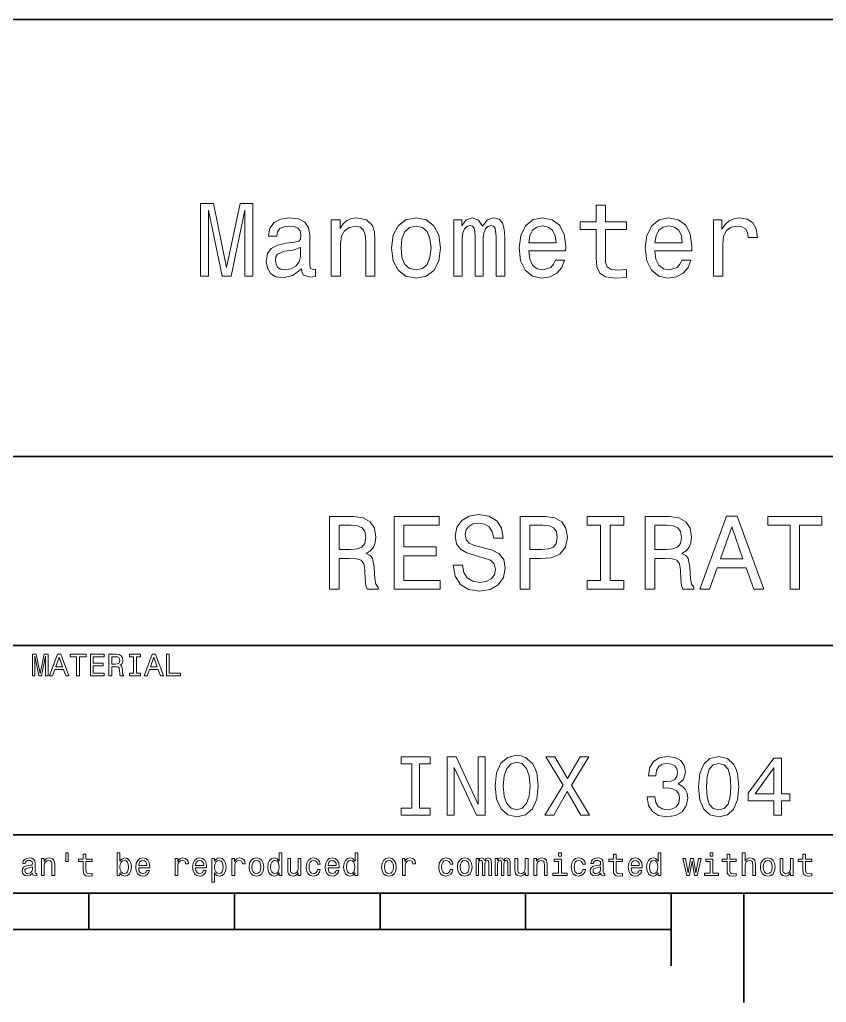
# Model space of a CAD drawing. Extents: x 0 to 420, y 0 to 297.
# Drawn here: x 265.2 to 320.7, y 2.5 to 70 of the extents above; entities that cross this region are included whole.
import ezdxf

# ---------------------------------------------------------------- set-up
doc = ezdxf.new("R2010")
doc.units = 0

msp = doc.modelspace()

# ---------------------------------------------------------------- linework, layer by layer
at = {"color": 7, "lineweight": 35}
for p, q in [((220, 70), (410, 70)), ((220, 40), (385, 40)), ((220, 27), (385, 27)), ((220, 14), (385, 14)), ((10, 10), (410, 10)), ((220, 10), (410, 10)), ((110, 7.5), (310, 7.5))]:
    msp.add_line(p, q, dxfattribs=at)
at = {"color": 7, "lineweight": 35, "ltscale": 0.0625}
for p, q in [((270, 10), (270, 7.5)), ((280, 10), (280, 7.5)), ((290, 10), (290, 7.5)), ((300, 10), (300, 7.5))]:
    msp.add_line(p, q, dxfattribs=at)
at = {"color": 7, "lineweight": 35, "ltscale": 0.125}
msp.add_line((310, 10), (310, 5), dxfattribs=at)
at = {"color": 7, "lineweight": 35, "ltscale": 0.1875}
msp.add_line((315, 10), (315, 2.5), dxfattribs=at)
at = {"color": 7, "lineweight": 13}
for points in [[(277.658508, 52.381123), (278.213257, 52.381123), (278.213257, 56.920029), (279.149872, 52.381123), (279.76947, 52.381123), (280.698853, 56.920029), (280.698853, 52.381123), (281.260803, 52.381123), (281.260803, 57.381123), (280.381866, 57.381123), (279.459656, 52.971901), (278.544678, 57.381123), (277.658508, 57.381123)], [(304.841522, 55.579971), (304.841522, 53.64193), (304.884735, 53.015129), (305.086456, 52.582851), (305.489929, 52.330688), (306.174377, 52.244236), (306.923645, 52.280258), (306.923645, 52.827808), (306.376099, 52.78458), (305.878967, 52.842216), (305.612396, 53.022331), (305.497131, 53.324928), (305.475525, 53.75), (305.475525, 55.579971), (306.923645, 55.579971), (306.923645, 56.120316), (305.475525, 56.120316), (305.475525, 57.251438), (304.841522, 57.251438), (304.841522, 56.120316), (303.746399, 56.120316), (303.746399, 55.579971)], [(284.60376, 52.885445), (284.60376, 52.863831), (284.639771, 52.618874), (284.747864, 52.445965), (285.201752, 52.309078), (285.554779, 52.366714), (285.554779, 52.856628), (285.403473, 52.835014), (285.201752, 52.928673), (285.16571, 53.216858), (285.16571, 55.219738), (285.079254, 55.731266), (284.827087, 56.091496), (284.387604, 56.307636), (283.768036, 56.386887), (283.162842, 56.30043), (282.716156, 56.055473), (282.435181, 55.67363), (282.341522, 55.169308), (282.341522, 55.12608), (282.910675, 55.12608), (282.961121, 55.428673), (283.119598, 55.64481), (283.378967, 55.774494), (283.746399, 55.824928), (284.099426, 55.788902), (284.351593, 55.680836), (284.502899, 55.493515), (284.553314, 55.23415), (284.524506, 54.931557), (284.409241, 54.780258), (284.121033, 54.708214), (283.580688, 54.650574), (282.961121, 54.520893), (282.521637, 54.290344), (282.262268, 53.930115), (282.183014, 53.396973), (282.255066, 52.921467), (282.478394, 52.568443), (282.838623, 52.3451), (283.335754, 52.26585), (284.005768, 52.417145)], [(286.64267, 52.381123), (287.276672, 52.381123), (287.276672, 54.614552), (287.341522, 55.12608), (287.550446, 55.500717), (287.874664, 55.731266), (288.306915, 55.817722), (288.65274, 55.745674), (288.868896, 55.551151), (288.976959, 55.226944), (289.01297, 54.794666), (289.01297, 52.381123), (289.646973, 52.381123), (289.646973, 54.924351), (289.618164, 55.435879), (289.488495, 55.86095), (289.063416, 56.25), (288.400574, 56.386887), (288.033142, 56.336452), (287.723358, 56.199566), (287.456787, 55.969017), (287.247864, 55.659222), (287.247864, 56.25), (286.64267, 56.25)], [(290.792511, 54.311958), (290.907806, 53.432995), (291.239197, 52.78458), (291.765137, 52.381123), (292.471191, 52.244236), (293.170044, 52.381123), (293.695984, 52.777374), (294.027374, 53.425793), (294.149872, 54.311958), (294.027374, 55.190922), (293.695984, 55.846542), (293.170044, 56.242794), (292.471191, 56.386887), (291.765137, 56.242794), (291.239197, 55.839336), (290.907806, 55.190922)], [(295.06485, 52.381123), (295.648438, 52.381123), (295.648438, 54.967579), (295.684448, 55.356628), (295.792511, 55.637608), (295.958221, 55.803314), (296.174377, 55.868153), (296.34726, 55.810516), (296.462555, 55.666424), (296.520172, 55.421467), (296.541809, 55.09726), (296.541809, 52.381123), (297.089355, 52.381123), (297.089355, 54.967579), (297.125366, 55.349422), (297.233429, 55.630402), (297.406342, 55.803314), (297.622498, 55.868153), (297.79541, 55.810516), (297.910675, 55.666424), (297.982727, 55.09726), (297.982727, 52.381123), (298.566284, 52.381123), (298.566284, 55.054031), (298.530273, 55.608788), (298.415009, 56.033859), (298.184448, 56.293228), (297.809814, 56.386887), (297.370331, 56.242794), (297.031708, 55.824928), (296.765137, 56.235588), (296.318451, 56.386887), (295.907776, 56.242794), (295.626801, 55.839336), (295.626801, 56.25), (295.06485, 56.25)], [(300.208954, 54.131844), (302.744965, 54.131844), (302.752167, 54.427231), (302.636902, 55.255764), (302.319885, 55.875359), (301.815582, 56.25), (301.145538, 56.386887), (300.489929, 56.242794), (299.985596, 55.839336), (299.661407, 55.183716), (299.546112, 54.319164), (299.654175, 53.432995), (299.978394, 52.78458), (300.475525, 52.381123), (301.123932, 52.244236), (301.685883, 52.337894), (302.146973, 52.582851), (302.485596, 52.971901), (302.680115, 53.490631), (302.053314, 53.490631), (301.923645, 53.20245), (301.736328, 52.986309), (301.203186, 52.8134), (300.792511, 52.892651), (300.482727, 53.14481), (300.281006, 53.555473), (300.208954, 54.110229)], [(308.883301, 54.131844), (311.419312, 54.131844), (311.426514, 54.427231), (311.311249, 55.255764), (310.994263, 55.875359), (310.489929, 56.25), (309.819885, 56.386887), (309.164276, 56.242794), (308.659943, 55.839336), (308.335754, 55.183716), (308.220459, 54.319164), (308.328552, 53.432995), (308.65274, 52.78458), (309.149872, 52.381123), (309.798279, 52.244236), (310.360229, 52.337894), (310.82135, 52.582851), (311.159943, 52.971901), (311.354492, 53.490631), (310.727661, 53.490631), (310.597992, 53.20245), (310.410675, 52.986309), (309.877533, 52.8134), (309.466858, 52.892651), (309.157074, 53.14481), (308.955353, 53.555473), (308.883301, 54.110229)], [(312.903473, 52.381123), (313.537476, 52.381123), (313.537476, 54.592937), (313.602325, 55.12608), (313.796844, 55.507923), (314.113831, 55.738472), (314.53891, 55.817722), (314.855927, 55.767288), (315.093658, 55.623199), (315.237762, 55.378242), (315.288208, 55.046829), (315.929413, 55.046829), (315.842957, 55.630402), (315.605194, 56.048271), (315.208954, 56.30043), (314.66861, 56.386887), (314.301147, 56.32925), (313.984161, 56.185158), (313.703186, 55.940201), (313.479828, 55.608788), (313.479828, 56.25), (312.903473, 56.25)], [(291.440918, 54.319164), (291.505768, 54.967579), (291.707489, 55.435879), (292.031708, 55.72406), (292.471191, 55.824928), (292.903473, 55.72406), (293.227661, 55.443081), (293.429413, 54.967579), (293.501465, 54.319164), (293.429413, 53.663544), (293.227661, 53.188038), (292.903473, 52.899853), (292.471191, 52.806194), (292.031708, 52.899853), (291.707489, 53.188038), (291.505768, 53.663544)], [(300.208954, 54.664986), (300.288208, 55.162102), (300.482727, 55.529537), (300.778107, 55.75288), (301.167145, 55.83213), (301.549011, 55.75288), (301.844391, 55.529537), (302.024506, 55.162102), (302.089355, 54.664986)], [(308.883301, 54.664986), (308.962555, 55.162102), (309.157074, 55.529537), (309.452454, 55.75288), (309.841492, 55.83213), (310.223358, 55.75288), (310.518738, 55.529537), (310.698853, 55.162102), (310.763702, 54.664986)], [(284.531708, 53.735588), (284.445251, 53.36095), (284.214722, 53.072765), (283.868896, 52.885445), (283.443817, 52.820602), (283.170044, 52.856628), (282.975525, 52.971901), (282.853027, 53.17363), (282.817017, 53.454609), (282.845825, 53.706772), (282.961121, 53.886887), (283.422211, 54.088615), (284.005768, 54.175072), (284.531708, 54.34798)], [(286.527374, 30.881124), (287.197418, 30.881124), (287.197418, 32.992077), (287.881836, 32.992077), (288.386169, 32.970463), (288.703186, 32.869598), (288.876099, 32.631844), (288.94812, 32.206772), (288.984161, 31.558357), (289.027374, 31.133286), (289.113831, 30.881124), (289.870331, 30.881124), (289.870331, 31.018013), (289.70462, 31.219742), (289.646973, 31.594381), (289.596558, 32.401299), (289.47406, 32.999279), (289.30835, 33.1866), (289.049011, 33.323486), (289.337189, 33.503601), (289.53891, 33.755764), (289.668579, 34.072765), (289.711823, 34.454613), (289.610962, 35.059799), (289.322784, 35.513687), (288.84726, 35.787464), (288.198853, 35.881126), (286.527374, 35.881126)], [(290.958221, 30.881124), (294.128235, 30.881124), (294.128235, 31.486311), (291.621033, 31.486311), (291.621033, 33.179394), (293.854462, 33.179394), (293.854462, 33.777378), (291.621033, 33.777378), (291.621033, 35.275936), (294.070618, 35.275936), (294.070618, 35.881126), (290.958221, 35.881126)], [(295.670044, 32.530979), (295.014404, 32.530979), (295.158508, 31.767292), (295.518738, 31.205332), (296.073486, 30.866714), (296.822784, 30.744236), (297.56485, 30.85951), (298.119598, 31.176514), (298.472626, 31.673632), (298.602325, 32.32925), (298.494232, 32.920029), (298.19165, 33.301872), (297.701721, 33.554035), (297.046112, 33.741356), (296.484161, 33.878242), (296.11673, 34.036743), (295.907776, 34.267292), (295.842957, 34.627522), (295.907776, 34.951729), (296.095093, 35.196686), (296.383301, 35.362392), (296.779541, 35.420029), (297.183014, 35.347984), (297.5, 35.153458), (297.708954, 34.82925), (297.809814, 34.389771), (298.465424, 34.389771), (298.465424, 34.404179), (298.350159, 35.081413), (298.011536, 35.585735), (297.478394, 35.902737), (296.757935, 36.010807), (296.109528, 35.902737), (295.605194, 35.600143), (295.280975, 35.131844), (295.16571, 34.526657), (295.259369, 33.986313), (295.533142, 33.618877), (295.965424, 33.37392), (296.556213, 33.1866), (297.139771, 33.020893), (297.579254, 32.862392), (297.845825, 32.631844), (297.939484, 32.257206), (297.853027, 31.87536), (297.6297, 31.587177), (297.291077, 31.407061), (296.851593, 31.349424), (296.361664, 31.428675), (295.98703, 31.659222), (295.749298, 32.033863)], [(299.625366, 30.881124), (300.288177, 30.881124), (300.288177, 32.992077), (301.023071, 32.992077), (301.765137, 33.028099), (302.355927, 33.280258), (302.737762, 33.770172), (302.867432, 34.440201), (302.766571, 35.059799), (302.478394, 35.513687), (302.002899, 35.787464), (301.354462, 35.881126), (299.625366, 35.881126)], [(305.151306, 31.486311), (304.229126, 31.486311), (304.229126, 30.881124), (306.736328, 30.881124), (306.736328, 31.486311), (305.814117, 31.486311), (305.814117, 35.275936), (306.736328, 35.275936), (306.736328, 35.881126), (304.229126, 35.881126), (304.229126, 35.275936), (305.151306, 35.275936)], [(308.213257, 30.881124), (308.883301, 30.881124), (308.883301, 32.992077), (309.567719, 32.992077), (310.072052, 32.970463), (310.389069, 32.869598), (310.561951, 32.631844), (310.634003, 32.206772), (310.670044, 31.558357), (310.713257, 31.133286), (310.799713, 30.881124), (311.556213, 30.881124), (311.556213, 31.018013), (311.390503, 31.219742), (311.332855, 31.594381), (311.28244, 32.401299), (311.159943, 32.999279), (310.994232, 33.1866), (310.734863, 33.323486), (311.023071, 33.503601), (311.224792, 33.755764), (311.354462, 34.072765), (311.397705, 34.454613), (311.296844, 35.059799), (311.008667, 35.513687), (310.533142, 35.787464), (309.884735, 35.881126), (308.213257, 35.881126)], [(311.966858, 30.881124), (312.6297, 30.881124), (313.15564, 32.350864), (315.151306, 32.350864), (315.677246, 30.881124), (316.354462, 30.881124), (314.524506, 35.888329), (313.789642, 35.888329)], [(318.162842, 30.881124), (318.825653, 30.881124), (318.825653, 35.275936), (320.338623, 35.275936), (320.338623, 35.881126), (316.64267, 35.881126), (316.64267, 35.275936), (318.162842, 35.275936)], [(288.011536, 35.268734), (288.451019, 35.225506), (288.760803, 35.088615), (288.955322, 34.836456), (289.020172, 34.440201), (288.94812, 34.022335), (288.753601, 33.770172), (288.422211, 33.640491), (287.968292, 33.604469), (287.197418, 33.604469), (287.197418, 35.268734)], [(301.174347, 35.268734), (301.606628, 35.225506), (301.923645, 35.088615), (302.110962, 34.836456), (302.175812, 34.440201), (302.10376, 34.022335), (301.909241, 33.770172), (301.57782, 33.640491), (301.123932, 33.604469), (300.288177, 33.604469), (300.288177, 35.268734)], [(309.697418, 35.268734), (310.136902, 35.225506), (310.446686, 35.088615), (310.641205, 34.836456), (310.706055, 34.440201), (310.634003, 34.022335), (310.439484, 33.770172), (310.108063, 33.640491), (309.654175, 33.604469), (308.883301, 33.604469), (308.883301, 35.268734)], [(313.386169, 32.963257), (314.157074, 35.16787), (314.927948, 32.963257)], [(266.110229, 24.918587), (266.276642, 24.918587), (266.276642, 26.280258), (266.557648, 24.918587), (266.74353, 24.918587), (267.022339, 26.280258), (267.022339, 24.918587), (267.190918, 24.918587), (267.190918, 26.418587), (266.927246, 26.418587), (266.650574, 25.095819), (266.376068, 26.418587), (266.110229, 26.418587)], [(267.294678, 24.918587), (267.49353, 24.918587), (267.651306, 25.359509), (268.25, 25.359509), (268.407776, 24.918587), (268.610962, 24.918587), (268.061951, 26.420748), (267.841492, 26.420748)], [(269.153473, 24.918587), (269.352295, 24.918587), (269.352295, 26.23703), (269.806183, 26.23703), (269.806183, 26.418587), (268.697418, 26.418587), (268.697418, 26.23703), (269.153473, 26.23703)], [(270.100159, 24.918587), (271.051147, 24.918587), (271.051147, 25.100143), (270.298981, 25.100143), (270.298981, 25.608068), (270.969025, 25.608068), (270.969025, 25.787462), (270.298981, 25.787462), (270.298981, 26.23703), (271.033875, 26.23703), (271.033875, 26.418587), (270.100159, 26.418587)], [(271.373199, 24.918587), (271.574219, 24.918587), (271.574219, 25.551872), (271.779541, 25.551872), (271.930847, 25.545387), (272.02594, 25.515129), (272.07782, 25.443804), (272.099426, 25.31628), (272.110229, 25.121758), (272.123199, 24.994236), (272.149139, 24.918587), (272.376068, 24.918587), (272.376068, 24.959654), (272.326355, 25.020172), (272.309082, 25.132565), (272.293945, 25.37464), (272.257202, 25.554033), (272.207489, 25.610229), (272.129669, 25.651297), (272.216125, 25.70533), (272.276672, 25.780979), (272.315552, 25.87608), (272.328522, 25.990633), (272.298279, 26.17219), (272.211823, 26.308357), (272.069153, 26.39049), (271.874634, 26.418587), (271.373199, 26.418587)], [(273.056915, 25.100143), (272.780273, 25.100143), (272.780273, 24.918587), (273.53241, 24.918587), (273.53241, 25.100143), (273.255768, 25.100143), (273.255768, 26.23703), (273.53241, 26.23703), (273.53241, 26.418587), (272.780273, 26.418587), (272.780273, 26.23703), (273.056915, 26.23703)], [(273.800446, 24.918587), (273.999268, 24.918587), (274.157074, 25.359509), (274.755768, 25.359509), (274.913544, 24.918587), (275.11673, 24.918587), (274.567719, 26.420748), (274.34726, 26.420748)], [(275.319885, 24.918587), (276.283875, 24.918587), (276.283875, 25.100143), (275.518738, 25.100143), (275.518738, 26.418587), (275.319885, 26.418587)], [(267.720459, 25.543226), (267.951721, 26.204609), (268.182983, 25.543226)], [(271.818451, 26.234869), (271.950287, 26.221901), (272.043213, 26.180834), (272.101593, 26.105186), (272.121033, 25.986311), (272.099426, 25.86095), (272.041077, 25.785301), (271.94165, 25.746397), (271.805481, 25.73559), (271.574219, 25.73559), (271.574219, 26.234869)], [(274.226227, 25.543226), (274.457489, 26.204609), (274.688751, 25.543226)], [(292.181549, 15.84438), (291.443817, 15.84438), (291.443817, 15.36023), (293.449585, 15.36023), (293.449585, 15.84438), (292.711823, 15.84438), (292.711823, 18.87608), (293.449585, 18.87608), (293.449585, 19.360229), (291.443817, 19.360229), (291.443817, 18.87608), (292.181549, 18.87608)], [(294.602325, 15.36023), (295.080688, 15.36023), (295.080688, 18.639769), (296.613831, 15.36023), (297.23056, 15.36023), (297.23056, 19.360229), (296.746399, 19.360229), (296.746399, 16.080692), (295.23056, 19.360229), (294.602325, 19.360229)], [(297.904907, 17.360229), (298.008667, 16.461096), (298.30835, 15.798271), (298.775208, 15.389049), (299.386169, 15.25072), (299.991364, 15.389049), (300.463989, 15.798271), (300.757935, 16.461096), (300.867432, 17.360229), (300.757935, 18.253601), (300.631134, 18.616714), (300.463989, 18.916426), (299.991364, 19.325649), (299.703186, 19.429394), (299.386169, 19.46974), (298.76947, 19.325649), (298.302612, 18.92219), (298.008667, 18.259365)], [(298.458221, 17.360229), (298.521606, 18.057636), (298.711823, 18.570604), (299.005768, 18.881844), (299.386169, 18.991354), (299.760803, 18.881844), (300.054749, 18.564842), (300.244965, 18.051872), (300.314117, 17.360229), (300.244965, 16.662825), (300.054749, 16.149857), (299.760803, 15.838616), (299.386169, 15.73487), (299.005768, 15.838616), (298.711823, 16.149857), (298.521606, 16.657061)], [(301.328552, 15.36023), (301.933716, 15.36023), (302.850159, 16.979828), (303.783875, 15.36023), (304.394806, 15.36023), (303.144104, 17.417868), (304.331421, 19.365993), (303.749298, 19.365993), (302.867432, 17.884726), (302.002899, 19.365993), (301.397705, 19.365993), (302.579254, 17.412104)], [(308.342957, 16.616714), (308.342957, 16.576368), (308.435181, 16.023054), (308.706055, 15.608069), (309.132568, 15.342939), (309.697418, 15.244957), (310.296844, 15.342939), (310.746399, 15.596541), (311.034576, 16), (311.138336, 16.518732), (311.092224, 16.858789), (310.965424, 17.135447), (310.757935, 17.348703), (310.481262, 17.504322), (310.855927, 17.815561), (310.988464, 18.311239), (310.902039, 18.760807), (310.654175, 19.100864), (310.250732, 19.314121), (309.697418, 19.38905), (309.17868, 19.296829), (308.780975, 19.043228), (308.521606, 18.639769), (308.435181, 18.103746), (308.435181, 18.0634), (308.94812, 18.0634), (308.994232, 18.432276), (309.144104, 18.697407), (309.386169, 18.858789), (309.726227, 18.916426), (310.02594, 18.870317), (310.244965, 18.749279), (310.377533, 18.553314), (310.429413, 18.288185), (310.377533, 18.005764), (310.239197, 17.815561), (309.997131, 17.700289), (309.668579, 17.665707), (309.443817, 17.671471), (309.443817, 17.216139), (309.726227, 17.227665), (310.089355, 17.175793), (310.360229, 17.037464), (310.521606, 16.812679), (310.579254, 16.518732), (310.515869, 16.184439), (310.348724, 15.9366), (310.083588, 15.78098), (309.731995, 15.729107), (309.368896, 15.786743), (309.10376, 15.959654), (308.936615, 16.236311), (308.873199, 16.616714)], [(311.876099, 17.314121), (311.962555, 16.409222), (312.233429, 15.763689), (312.66571, 15.371758), (313.265137, 15.244957), (313.858795, 15.371758), (314.291077, 15.763689), (314.556213, 16.409222), (314.648438, 17.314121), (314.556213, 18.213257), (314.446686, 18.570604), (314.291077, 18.864553), (313.858795, 19.256485), (313.265137, 19.38905), (312.66571, 19.256485), (312.233429, 18.858789), (311.962555, 18.213257)], [(312.429413, 17.314121), (312.475525, 18.011528), (312.619598, 18.512968), (312.878967, 18.806915), (313.265137, 18.910664), (313.645538, 18.806915), (313.904907, 18.512968), (314.049011, 18.011528), (314.095093, 17.314121), (314.049011, 16.61095), (313.904907, 16.10951), (313.645538, 15.815562), (313.265137, 15.717579), (312.878967, 15.815562), (312.619598, 16.10951), (312.475525, 16.61095)], [(317.05188, 15.36023), (317.570618, 15.36023), (317.570618, 16.351585), (318.141205, 16.351585), (318.141205, 16.812679), (317.570618, 16.812679), (317.570618, 19.273775), (317.046112, 19.273775), (315.293945, 16.858789), (315.293945, 16.351585), (317.05188, 16.351585)], [(315.778107, 16.812679), (317.05188, 18.605186), (317.05188, 16.812679)], [(266.131836, 11.365634), (266.131836, 11.35915), (266.142639, 11.285663), (266.175049, 11.233789), (266.311218, 11.192723), (266.417145, 11.210014), (266.417145, 11.356989), (266.371765, 11.350505), (266.311218, 11.378602), (266.300415, 11.465057), (266.300415, 12.065923), (266.274475, 12.21938), (266.198853, 12.32745), (266.066986, 12.392291), (265.881104, 12.416066), (265.699554, 12.39013), (265.565552, 12.316643), (265.481262, 12.202089), (265.453156, 12.050793), (265.453156, 12.037825), (265.623901, 12.037825), (265.639038, 12.128603), (265.686584, 12.193444), (265.764404, 12.232349), (265.874634, 12.247478), (265.98053, 12.236671), (266.056183, 12.204251), (266.101563, 12.148055), (266.116699, 12.070245), (266.108063, 11.979467), (266.073486, 11.934078), (265.98703, 11.912464), (265.824921, 11.895173), (265.639038, 11.856268), (265.507202, 11.787104), (265.429382, 11.679035), (265.405609, 11.519093), (265.427216, 11.376441), (265.494232, 11.270534), (265.602295, 11.20353), (265.751434, 11.179755), (265.952454, 11.225144)], [(266.7435, 11.214337), (266.933716, 11.214337), (266.933716, 11.884366), (266.953156, 12.037825), (267.015839, 12.150216), (267.113098, 12.21938), (267.242798, 12.245317), (267.346527, 12.223703), (267.411377, 12.165346), (267.443787, 12.068084), (267.45459, 11.938401), (267.45459, 11.214337), (267.644806, 11.214337), (267.644806, 11.977305), (267.636169, 12.130764), (267.59726, 12.258286), (267.469727, 12.375), (267.270874, 12.416066), (267.160645, 12.400937), (267.067719, 12.359871), (266.987732, 12.290707), (266.925049, 12.197767), (266.925049, 12.375), (266.7435, 12.375)], [(268.420746, 12.768372), (268.420746, 12.180475), (268.565552, 12.180475), (268.565552, 12.768372)], [(269.600861, 12.173991), (269.600861, 11.59258), (269.613831, 11.404539), (269.674347, 11.274856), (269.79538, 11.199207), (270.000702, 11.173271), (270.225494, 11.184078), (270.225494, 11.348343), (270.061218, 11.335375), (269.912079, 11.352666), (269.832123, 11.4067), (269.797546, 11.497478), (269.791046, 11.625), (269.791046, 12.173991), (270.225494, 12.173991), (270.225494, 12.336096), (269.791046, 12.336096), (269.791046, 12.675432), (269.600861, 12.675432), (269.600861, 12.336096), (269.272339, 12.336096), (269.272339, 12.173991)], [(272.127502, 11.393732), (272.268005, 11.227305), (272.460358, 11.173271), (272.641907, 11.214337), (272.786743, 11.337536), (272.877502, 11.534222), (272.912079, 11.79575), (272.877502, 12.057277), (272.784576, 12.251801), (272.641907, 12.372839), (272.460358, 12.416066), (272.270142, 12.359871), (272.192352, 12.290707), (272.127502, 12.197767), (272.127502, 12.766211), (271.937317, 12.766211), (271.937317, 11.214337), (272.127502, 11.214337)], [(272.71756, 11.79575), (272.695953, 11.601225), (272.637604, 11.458573), (272.544647, 11.372118), (272.427948, 11.34402), (272.300415, 11.372118), (272.207489, 11.458573), (272.149109, 11.599064), (272.129669, 11.79575), (272.149109, 11.990274), (272.207489, 12.130764), (272.300415, 12.215057), (272.427948, 12.245317), (272.544647, 12.215057), (272.637604, 12.128603), (272.695953, 11.988112)], [(273.41568, 11.739553), (274.176483, 11.739553), (274.17865, 11.82817), (274.144073, 12.076729), (274.048981, 12.262609), (273.897675, 12.375), (273.696655, 12.416066), (273.5, 12.372839), (273.348694, 12.251801), (273.251434, 12.055116), (273.216858, 11.79575), (273.249268, 11.5299), (273.346527, 11.335375), (273.495667, 11.214337), (273.690186, 11.173271), (273.858765, 11.201369), (273.997101, 11.274856), (274.098694, 11.391571), (274.157043, 11.547191), (273.968994, 11.547191), (273.930115, 11.460735), (273.873901, 11.395893), (273.713959, 11.34402), (273.590759, 11.367796), (273.497833, 11.443444), (273.437317, 11.566643), (273.41568, 11.733069)], [(273.41568, 11.899496), (273.439453, 12.048632), (273.497833, 12.158862), (273.586426, 12.225864), (273.703156, 12.24964), (273.817719, 12.225864), (273.906311, 12.158862), (273.960358, 12.048632), (273.979797, 11.899496)], [(275.922882, 11.214337), (276.113098, 11.214337), (276.113098, 11.877882), (276.132538, 12.037825), (276.190918, 12.152378), (276.286011, 12.221542), (276.413513, 12.245317), (276.508636, 12.230187), (276.579956, 12.18696), (276.623169, 12.113473), (276.638306, 12.01405), (276.830688, 12.01405), (276.804749, 12.189121), (276.733398, 12.314482), (276.614532, 12.39013), (276.452423, 12.416066), (276.342194, 12.398775), (276.247101, 12.355548), (276.162811, 12.282061), (276.095795, 12.182637), (276.095795, 12.375), (275.922882, 12.375)], [(277.319153, 11.739553), (278.079956, 11.739553), (278.082123, 11.82817), (278.047546, 12.076729), (277.952423, 12.262609), (277.801147, 12.375), (277.600128, 12.416066), (277.403442, 12.372839), (277.252136, 12.251801), (277.154877, 12.055116), (277.1203, 11.79575), (277.15271, 11.5299), (277.249969, 11.335375), (277.399109, 11.214337), (277.593628, 11.173271), (277.762238, 11.201369), (277.900543, 11.274856), (278.002136, 11.391571), (278.060486, 11.547191), (277.872467, 11.547191), (277.833557, 11.460735), (277.777344, 11.395893), (277.617401, 11.34402), (277.494202, 11.367796), (277.401276, 11.443444), (277.340759, 11.566643), (277.319153, 11.733069)], [(277.319153, 11.899496), (277.342926, 12.048632), (277.401276, 12.158862), (277.489899, 12.225864), (277.606598, 12.24964), (277.721161, 12.225864), (277.809784, 12.158862), (277.8638, 12.048632), (277.88327, 11.899496)], [(278.63327, 12.195605), (278.63327, 12.375), (278.443054, 12.375), (278.443054, 10.76477), (278.63327, 10.76477), (278.63327, 11.391571), (278.700256, 11.289986), (278.775909, 11.222982), (278.966125, 11.173271), (279.147675, 11.214337), (279.290314, 11.337536), (279.38327, 11.532061), (279.417847, 11.79575), (279.38327, 12.057277), (279.290314, 12.251801), (279.147675, 12.372839), (278.966125, 12.416066), (278.862366, 12.403098), (278.773743, 12.362032), (278.69812, 12.292868)], [(278.933685, 11.34402), (278.806183, 11.372118), (278.713226, 11.458573), (278.654877, 11.599064), (278.635437, 11.79575), (278.654877, 11.990274), (278.713226, 12.130764), (278.806183, 12.215057), (278.933685, 12.245317), (279.050415, 12.215057), (279.143341, 12.128603), (279.201721, 11.988112), (279.223328, 11.79575), (279.201721, 11.601225), (279.143341, 11.458573), (279.050415, 11.372118)], [(279.826355, 11.214337), (280.016541, 11.214337), (280.016541, 11.877882), (280.036011, 12.037825), (280.09436, 12.152378), (280.189453, 12.221542), (280.316986, 12.245317), (280.412079, 12.230187), (280.483398, 12.18696), (280.526642, 12.113473), (280.541748, 12.01405), (280.734131, 12.01405), (280.708191, 12.189121), (280.636871, 12.314482), (280.517975, 12.39013), (280.355896, 12.416066), (280.245667, 12.398775), (280.150543, 12.355548), (280.066254, 12.282061), (279.999268, 12.182637), (279.999268, 12.375), (279.826355, 12.375)], [(280.999969, 11.793588), (281.034546, 11.5299), (281.133972, 11.335375), (281.291748, 11.214337), (281.503571, 11.173271), (281.713226, 11.214337), (281.871002, 11.333214), (281.970428, 11.527738), (282.007172, 11.793588), (281.970428, 12.057277), (281.871002, 12.253963), (281.713226, 12.372839), (281.503571, 12.416066), (281.291748, 12.372839), (281.133972, 12.251801), (281.034546, 12.057277)], [(281.194489, 11.79575), (281.213959, 11.990274), (281.274475, 12.130764), (281.371735, 12.217219), (281.503571, 12.247478), (281.63327, 12.217219), (281.73053, 12.132925), (281.791046, 11.990274), (281.812653, 11.79575), (281.791046, 11.599064), (281.73053, 11.456412), (281.63327, 11.369957), (281.503571, 11.341859), (281.371735, 11.369957), (281.274475, 11.456412), (281.213959, 11.599064)], [(283.070587, 11.393732), (283.070587, 11.214337), (283.260773, 11.214337), (283.260773, 12.766211), (283.072754, 12.766211), (283.072754, 12.197767), (282.927917, 12.362032), (282.839294, 12.400937), (282.737732, 12.416066), (282.554016, 12.372839), (282.411346, 12.251801), (282.31842, 12.057277), (282.286011, 11.79575), (282.31842, 11.534222), (282.411346, 11.337536), (282.554016, 11.214337), (282.737732, 11.173271), (282.839294, 11.188401), (282.930084, 11.227305)], [(282.770142, 12.245317), (282.895508, 12.215057), (282.990601, 12.130764), (283.046814, 11.990274), (283.06842, 11.79575), (283.046814, 11.599064), (282.990601, 11.458573), (282.895508, 11.372118), (282.770142, 11.34402), (282.651276, 11.372118), (282.560486, 11.458573), (282.499969, 11.601225), (282.48053, 11.79575), (282.499969, 11.988112), (282.560486, 12.128603), (282.651276, 12.215057)], [(284.553284, 12.375), (284.363098, 12.375), (284.363098, 11.704971), (284.341461, 11.549352), (284.278778, 11.43696), (284.181519, 11.367796), (284.054016, 11.346182), (283.952423, 11.363473), (283.887573, 11.415346), (283.85083, 11.503963), (283.842194, 11.629323), (283.842194, 12.375), (283.651978, 12.375), (283.651978, 11.612032), (283.658478, 11.458573), (283.699524, 11.331052), (283.82489, 11.214337), (284.025909, 11.173271), (284.133972, 11.188401), (284.226929, 11.227305), (284.306885, 11.294309), (284.371735, 11.391571), (284.371735, 11.214337), (284.553284, 11.214337)], [(285.698822, 11.990274), (285.886841, 11.990274), (285.847961, 12.163185), (285.755005, 12.299352), (285.610199, 12.383646), (285.42215, 12.416066), (285.214661, 12.372839), (285.056885, 12.251801), (284.957458, 12.055116), (284.922882, 11.791427), (284.955292, 11.5299), (285.052551, 11.335375), (285.206024, 11.214337), (285.41568, 11.173271), (285.601563, 11.205692), (285.746368, 11.29647), (285.845795, 11.439121), (285.889038, 11.629323), (285.707458, 11.629323), (285.675049, 11.508286), (285.614532, 11.417507), (285.528076, 11.361311), (285.42215, 11.34402), (285.290314, 11.372118), (285.195221, 11.458573), (285.136841, 11.599064), (285.117401, 11.797911), (285.136841, 11.992435), (285.197388, 12.132925), (285.294647, 12.21938), (285.42215, 12.24964), (285.534546, 12.230187), (285.618835, 12.180475), (285.675049, 12.098343)], [(286.427216, 11.739553), (287.188019, 11.739553), (287.190186, 11.82817), (287.155579, 12.076729), (287.060486, 12.262609), (286.90918, 12.375), (286.708191, 12.416066), (286.511505, 12.372839), (286.360199, 12.251801), (286.262939, 12.055116), (286.228363, 11.79575), (286.260773, 11.5299), (286.358032, 11.335375), (286.507172, 11.214337), (286.701691, 11.173271), (286.8703, 11.201369), (287.008606, 11.274856), (287.110199, 11.391571), (287.168579, 11.547191), (286.98053, 11.547191), (286.94162, 11.460735), (286.885437, 11.395893), (286.725464, 11.34402), (286.602295, 11.367796), (286.509338, 11.443444), (286.448822, 11.566643), (286.427216, 11.733069)], [(286.427216, 11.899496), (286.450989, 12.048632), (286.509338, 12.158862), (286.597961, 12.225864), (286.714661, 12.24964), (286.829224, 12.225864), (286.917847, 12.158862), (286.971863, 12.048632), (286.991333, 11.899496)], [(288.275208, 11.393732), (288.275208, 11.214337), (288.465393, 11.214337), (288.465393, 12.766211), (288.277344, 12.766211), (288.277344, 12.197767), (288.132538, 12.362032), (288.043915, 12.400937), (287.942322, 12.416066), (287.758606, 12.372839), (287.615967, 12.251801), (287.523041, 12.057277), (287.490601, 11.79575), (287.523041, 11.534222), (287.615967, 11.337536), (287.758606, 11.214337), (287.942322, 11.173271), (288.043915, 11.188401), (288.134705, 11.227305)], [(287.974762, 12.245317), (288.100128, 12.215057), (288.195221, 12.130764), (288.251404, 11.990274), (288.273041, 11.79575), (288.251404, 11.599064), (288.195221, 11.458573), (288.100128, 11.372118), (287.974762, 11.34402), (287.855896, 11.372118), (287.765106, 11.458573), (287.70459, 11.601225), (287.68512, 11.79575), (287.70459, 11.988112), (287.765106, 12.128603), (287.855896, 12.215057)], [(290.108032, 11.793588), (290.142639, 11.5299), (290.242065, 11.335375), (290.399841, 11.214337), (290.611633, 11.173271), (290.821289, 11.214337), (290.979095, 11.333214), (291.078491, 11.527738), (291.115265, 11.793588), (291.078491, 12.057277), (290.979095, 12.253963), (290.821289, 12.372839), (290.611633, 12.416066), (290.399841, 12.372839), (290.242065, 12.251801), (290.142639, 12.057277)], [(290.302582, 11.79575), (290.322021, 11.990274), (290.382538, 12.130764), (290.479797, 12.217219), (290.611633, 12.247478), (290.741333, 12.217219), (290.838593, 12.132925), (290.899109, 11.990274), (290.920715, 11.79575), (290.899109, 11.599064), (290.838593, 11.456412), (290.741333, 11.369957), (290.611633, 11.341859), (290.479797, 11.369957), (290.382538, 11.456412), (290.322021, 11.599064)], [(291.536743, 11.214337), (291.726929, 11.214337), (291.726929, 11.877882), (291.746368, 12.037825), (291.804749, 12.152378), (291.899841, 12.221542), (292.027344, 12.245317), (292.122467, 12.230187), (292.193787, 12.18696), (292.237, 12.113473), (292.252136, 12.01405), (292.444519, 12.01405), (292.418579, 12.189121), (292.347229, 12.314482), (292.228363, 12.39013), (292.066254, 12.416066), (291.956024, 12.398775), (291.860931, 12.355548), (291.776642, 12.282061), (291.709625, 12.182637), (291.709625, 12.375), (291.536743, 12.375)], [(294.806885, 11.990274), (294.994934, 11.990274), (294.956055, 12.163185), (294.863098, 12.299352), (294.718292, 12.383646), (294.530243, 12.416066), (294.322754, 12.372839), (294.164978, 12.251801), (294.065552, 12.055116), (294.030975, 11.791427), (294.063385, 11.5299), (294.160645, 11.335375), (294.314117, 11.214337), (294.523773, 11.173271), (294.709656, 11.205692), (294.854462, 11.29647), (294.953888, 11.439121), (294.997101, 11.629323), (294.815552, 11.629323), (294.783142, 11.508286), (294.722595, 11.417507), (294.636169, 11.361311), (294.530243, 11.34402), (294.398407, 11.372118), (294.303284, 11.458573), (294.244934, 11.599064), (294.225494, 11.797911), (294.244934, 11.992435), (294.305481, 12.132925), (294.40271, 12.21938), (294.530243, 12.24964), (294.642639, 12.230187), (294.726929, 12.180475), (294.783142, 12.098343)], [(295.312683, 11.793588), (295.34726, 11.5299), (295.446686, 11.335375), (295.604462, 11.214337), (295.816284, 11.173271), (296.02594, 11.214337), (296.183716, 11.333214), (296.283142, 11.527738), (296.319885, 11.793588), (296.283142, 12.057277), (296.183716, 12.253963), (296.02594, 12.372839), (295.816284, 12.416066), (295.604462, 12.372839), (295.446686, 12.251801), (295.34726, 12.057277)], [(295.507202, 11.79575), (295.526642, 11.990274), (295.587158, 12.130764), (295.684418, 12.217219), (295.816284, 12.247478), (295.945953, 12.217219), (296.043213, 12.132925), (296.103729, 11.990274), (296.125366, 11.79575), (296.103729, 11.599064), (296.043213, 11.456412), (295.945953, 11.369957), (295.816284, 11.341859), (295.684418, 11.369957), (295.587158, 11.456412), (295.526642, 11.599064)], [(296.59436, 11.214337), (296.76944, 11.214337), (296.76944, 11.990274), (296.780243, 12.106989), (296.812683, 12.191282), (296.862366, 12.240994), (296.927216, 12.260447), (296.979095, 12.243155), (297.013672, 12.199928), (297.030975, 12.126441), (297.037445, 12.029179), (297.037445, 11.214337), (297.201721, 11.214337), (297.201721, 11.990274), (297.212524, 12.104827), (297.244934, 12.189121), (297.296814, 12.240994), (297.361664, 12.260447), (297.413544, 12.243155), (297.44812, 12.199928), (297.469727, 12.029179), (297.469727, 11.214337), (297.644806, 11.214337), (297.644806, 12.016211), (297.634003, 12.182637), (297.599426, 12.310159), (297.530243, 12.387968), (297.417847, 12.416066), (297.286011, 12.372839), (297.184448, 12.247478), (297.104462, 12.370678), (296.970459, 12.416066), (296.84726, 12.372839), (296.76297, 12.251801), (296.76297, 12.375), (296.59436, 12.375)], [(297.895538, 11.214337), (298.070618, 11.214337), (298.070618, 11.990274), (298.081421, 12.106989), (298.113831, 12.191282), (298.163544, 12.240994), (298.228394, 12.260447), (298.280243, 12.243155), (298.314819, 12.199928), (298.332123, 12.126441), (298.338623, 12.029179), (298.338623, 11.214337), (298.502869, 11.214337), (298.502869, 11.990274), (298.513672, 12.104827), (298.546112, 12.189121), (298.597961, 12.240994), (298.662811, 12.260447), (298.714691, 12.243155), (298.749268, 12.199928), (298.770874, 12.029179), (298.770874, 11.214337), (298.945953, 11.214337), (298.945953, 12.016211), (298.93515, 12.182637), (298.900574, 12.310159), (298.831421, 12.387968), (298.719025, 12.416066), (298.587158, 12.372839), (298.485596, 12.247478), (298.405609, 12.370678), (298.271606, 12.416066), (298.148407, 12.372839), (298.064117, 12.251801), (298.064117, 12.375), (297.895538, 12.375)], [(300.167145, 12.375), (299.976929, 12.375), (299.976929, 11.704971), (299.955322, 11.549352), (299.892639, 11.43696), (299.79538, 11.367796), (299.667847, 11.346182), (299.566284, 11.363473), (299.501434, 11.415346), (299.464691, 11.503963), (299.456055, 11.629323), (299.456055, 12.375), (299.265839, 12.375), (299.265839, 11.612032), (299.272339, 11.458573), (299.313416, 11.331052), (299.438751, 11.214337), (299.639771, 11.173271), (299.747833, 11.188401), (299.840759, 11.227305), (299.920746, 11.294309), (299.985596, 11.391571), (299.985596, 11.214337), (300.167145, 11.214337)], [(300.573486, 11.214337), (300.763672, 11.214337), (300.763672, 11.884366), (300.783142, 12.037825), (300.845825, 12.150216), (300.943085, 12.21938), (301.072754, 12.245317), (301.176514, 12.223703), (301.241364, 12.165346), (301.273773, 12.068084), (301.284576, 11.938401), (301.284576, 11.214337), (301.474792, 11.214337), (301.474792, 11.977305), (301.466125, 12.130764), (301.427246, 12.258286), (301.299713, 12.375), (301.100861, 12.416066), (300.990631, 12.400937), (300.897705, 12.359871), (300.817719, 12.290707), (300.755035, 12.197767), (300.755035, 12.375), (300.573486, 12.375)], [(302.456055, 11.37428), (302.456055, 12.336096), (301.96759, 12.336096), (301.96759, 12.173991), (302.265869, 12.173991), (302.265869, 11.37428), (301.876801, 11.37428), (301.876801, 11.214337), (302.849426, 11.214337), (302.849426, 11.37428)], [(302.462524, 12.766211), (302.261536, 12.766211), (302.261536, 12.550073), (302.462524, 12.550073)], [(303.914978, 11.990274), (304.103027, 11.990274), (304.064117, 12.163185), (303.971191, 12.299352), (303.826355, 12.383646), (303.638336, 12.416066), (303.430847, 12.372839), (303.273071, 12.251801), (303.173645, 12.055116), (303.139038, 11.791427), (303.171478, 11.5299), (303.268738, 11.335375), (303.42218, 11.214337), (303.631836, 11.173271), (303.817719, 11.205692), (303.962524, 11.29647), (304.061951, 11.439121), (304.105194, 11.629323), (303.923645, 11.629323), (303.891205, 11.508286), (303.830688, 11.417507), (303.744232, 11.361311), (303.638336, 11.34402), (303.50647, 11.372118), (303.411377, 11.458573), (303.353027, 11.599064), (303.333588, 11.797911), (303.353027, 11.992435), (303.413544, 12.132925), (303.510803, 12.21938), (303.638336, 12.24964), (303.750732, 12.230187), (303.835022, 12.180475), (303.891205, 12.098343)], [(305.166443, 11.365634), (305.166443, 11.35915), (305.177246, 11.285663), (305.209656, 11.233789), (305.345825, 11.192723), (305.451721, 11.210014), (305.451721, 11.356989), (305.406342, 11.350505), (305.345825, 11.378602), (305.335022, 11.465057), (305.335022, 12.065923), (305.309082, 12.21938), (305.233429, 12.32745), (305.101593, 12.392291), (304.91571, 12.416066), (304.734161, 12.39013), (304.600159, 12.316643), (304.515869, 12.202089), (304.487762, 12.050793), (304.487762, 12.037825), (304.658508, 12.037825), (304.673645, 12.128603), (304.721191, 12.193444), (304.799011, 12.232349), (304.909241, 12.247478), (305.015137, 12.236671), (305.09079, 12.204251), (305.136169, 12.148055), (305.151306, 12.070245), (305.142639, 11.979467), (305.108093, 11.934078), (305.021606, 11.912464), (304.859497, 11.895173), (304.673645, 11.856268), (304.541809, 11.787104), (304.463989, 11.679035), (304.440216, 11.519093), (304.461823, 11.376441), (304.528809, 11.270534), (304.636902, 11.20353), (304.786011, 11.179755), (304.98703, 11.225144)], [(306.033142, 12.173991), (306.033142, 11.59258), (306.046112, 11.404539), (306.106628, 11.274856), (306.227661, 11.199207), (306.433014, 11.173271), (306.657776, 11.184078), (306.657776, 11.348343), (306.49353, 11.335375), (306.344391, 11.352666), (306.264404, 11.4067), (306.229828, 11.497478), (306.223358, 11.625), (306.223358, 12.173991), (306.657776, 12.173991), (306.657776, 12.336096), (306.223358, 12.336096), (306.223358, 12.675432), (306.033142, 12.675432), (306.033142, 12.336096), (305.70462, 12.336096), (305.70462, 12.173991)], [(307.245697, 11.739553), (308.0065, 11.739553), (308.008667, 11.82817), (307.97406, 12.076729), (307.878967, 12.262609), (307.727661, 12.375), (307.526672, 12.416066), (307.329987, 12.372839), (307.17868, 12.251801), (307.081421, 12.055116), (307.046844, 11.79575), (307.079254, 11.5299), (307.176514, 11.335375), (307.325653, 11.214337), (307.520172, 11.173271), (307.688782, 11.201369), (307.827087, 11.274856), (307.92868, 11.391571), (307.987061, 11.547191), (307.799011, 11.547191), (307.760101, 11.460735), (307.703918, 11.395893), (307.543945, 11.34402), (307.420776, 11.367796), (307.32782, 11.443444), (307.267303, 11.566643), (307.245697, 11.733069)], [(307.245697, 11.899496), (307.26947, 12.048632), (307.32782, 12.158862), (307.416443, 12.225864), (307.533142, 12.24964), (307.647705, 12.225864), (307.736328, 12.158862), (307.790344, 12.048632), (307.809814, 11.899496)], [(309.093689, 11.393732), (309.093689, 11.214337), (309.283875, 11.214337), (309.283875, 12.766211), (309.095825, 12.766211), (309.095825, 12.197767), (308.951019, 12.362032), (308.862396, 12.400937), (308.760803, 12.416066), (308.577087, 12.372839), (308.434448, 12.251801), (308.341522, 12.057277), (308.309082, 11.79575), (308.341522, 11.534222), (308.434448, 11.337536), (308.577087, 11.214337), (308.760803, 11.173271), (308.862396, 11.188401), (308.953186, 11.227305)], [(308.793243, 12.245317), (308.91861, 12.215057), (309.013702, 12.130764), (309.069885, 11.990274), (309.091522, 11.79575), (309.069885, 11.599064), (309.013702, 11.458573), (308.91861, 11.372118), (308.793243, 11.34402), (308.674377, 11.372118), (308.583588, 11.458573), (308.523071, 11.601225), (308.503601, 11.79575), (308.523071, 11.988112), (308.583588, 12.128603), (308.674377, 12.215057)], [(311.257233, 11.214337), (311.430115, 12.199928), (311.603027, 11.214337), (311.784607, 11.214337), (312.069885, 12.375), (311.886169, 12.375), (311.693817, 11.389409), (311.523071, 12.375), (311.335022, 12.375), (311.164276, 11.389409), (310.971924, 12.375), (310.790344, 12.375), (311.075684, 11.214337)], [(312.865295, 11.37428), (312.865295, 12.336096), (312.376831, 12.336096), (312.376831, 12.173991), (312.67511, 12.173991), (312.67511, 11.37428), (312.286041, 11.37428), (312.286041, 11.214337), (313.258667, 11.214337), (313.258667, 11.37428)], [(312.871765, 12.766211), (312.670776, 12.766211), (312.670776, 12.550073), (312.871765, 12.550073)], [(313.840088, 12.173991), (313.840088, 11.59258), (313.853058, 11.404539), (313.913574, 11.274856), (314.034607, 11.199207), (314.239929, 11.173271), (314.464722, 11.184078), (314.464722, 11.348343), (314.300446, 11.335375), (314.151306, 11.352666), (314.07135, 11.4067), (314.036774, 11.497478), (314.030273, 11.625), (314.030273, 12.173991), (314.464722, 12.173991), (314.464722, 12.336096), (314.030273, 12.336096), (314.030273, 12.675432), (313.840088, 12.675432), (313.840088, 12.336096), (313.511536, 12.336096), (313.511536, 12.173991)], [(314.8862, 11.214337), (315.076385, 11.214337), (315.076385, 11.884366), (315.095856, 12.037825), (315.158508, 12.150216), (315.255798, 12.21938), (315.385468, 12.245317), (315.489227, 12.223703), (315.554077, 12.165346), (315.586487, 12.068084), (315.59729, 11.938401), (315.59729, 11.214337), (315.787476, 11.214337), (315.787476, 11.977305), (315.778839, 12.130764), (315.739929, 12.258286), (315.612427, 12.375), (315.413574, 12.416066), (315.305481, 12.400937), (315.212555, 12.359871), (315.134766, 12.295029), (315.076385, 12.206412), (315.076385, 12.766211), (314.8862, 12.766211)], [(316.131165, 11.793588), (316.165741, 11.5299), (316.265167, 11.335375), (316.422943, 11.214337), (316.634766, 11.173271), (316.844421, 11.214337), (317.002197, 11.333214), (317.101624, 11.527738), (317.138367, 11.793588), (317.101624, 12.057277), (317.002197, 12.253963), (316.844421, 12.372839), (316.634766, 12.416066), (316.422943, 12.372839), (316.265167, 12.251801), (316.165741, 12.057277)], [(316.325684, 11.79575), (316.345123, 11.990274), (316.40564, 12.130764), (316.502899, 12.217219), (316.634766, 12.247478), (316.764435, 12.217219), (316.861694, 12.132925), (316.922211, 11.990274), (316.943848, 11.79575), (316.922211, 11.599064), (316.861694, 11.456412), (316.764435, 11.369957), (316.634766, 11.341859), (316.502899, 11.369957), (316.40564, 11.456412), (316.345123, 11.599064)], [(318.383301, 12.375), (318.193115, 12.375), (318.193115, 11.704971), (318.171509, 11.549352), (318.108826, 11.43696), (318.011566, 11.367796), (317.884033, 11.346182), (317.78244, 11.363473), (317.71759, 11.415346), (317.680847, 11.503963), (317.672211, 11.629323), (317.672211, 12.375), (317.482025, 12.375), (317.482025, 11.612032), (317.488495, 11.458573), (317.529572, 11.331052), (317.654938, 11.214337), (317.855927, 11.173271), (317.963989, 11.188401), (318.056946, 11.227305), (318.136902, 11.294309), (318.201752, 11.391571), (318.201752, 11.214337), (318.383301, 11.214337)], [(319.044708, 12.173991), (319.044708, 11.59258), (319.057678, 11.404539), (319.118195, 11.274856), (319.239227, 11.199207), (319.44455, 11.173271), (319.669342, 11.184078), (319.669342, 11.348343), (319.505066, 11.335375), (319.355957, 11.352666), (319.27597, 11.4067), (319.241394, 11.497478), (319.234894, 11.625), (319.234894, 12.173991), (319.669342, 12.173991), (319.669342, 12.336096), (319.234894, 12.336096), (319.234894, 12.675432), (319.044708, 12.675432), (319.044708, 12.336096), (318.716187, 12.336096), (318.716187, 12.173991)], [(266.110229, 11.620677), (266.08429, 11.508286), (266.015137, 11.42183), (265.911377, 11.365634), (265.783844, 11.346182), (265.701721, 11.356989), (265.643372, 11.391571), (265.606628, 11.452089), (265.595825, 11.536384), (265.604462, 11.612032), (265.639038, 11.666066), (265.777374, 11.726585), (265.952454, 11.752522), (266.110229, 11.804395)], [(305.144836, 11.620677), (305.118896, 11.508286), (305.049713, 11.42183), (304.945984, 11.365634), (304.818451, 11.346182), (304.736328, 11.356989), (304.677979, 11.391571), (304.641205, 11.452089), (304.630402, 11.536384), (304.639038, 11.612032), (304.673645, 11.666066), (304.811951, 11.726585), (304.98703, 11.752522), (305.144836, 11.804395)]]:
    msp.add_lwpolyline(points, close=True, dxfattribs=at)

doc.saveas('drawing.dxf')
